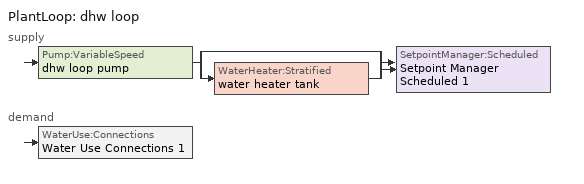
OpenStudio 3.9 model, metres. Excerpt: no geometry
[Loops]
PlantLoop 'dhw loop'
 supply: Pump:VariableSpeed 'dhw loop pump' > split
  | bypass
  | WaterHeater:Stratified 'water heater tank'
  join > SetpointManager:Scheduled 'Setpoint Manager Scheduled 1'
 demand: WaterUse:Connections 'Water Use Connections 1'
[Sizing:Zone]
conditioned space: Zone Cooling Design Supply Air Temperature Input Method=SupplyAirTemperature; Zone Cooling Design Supply Air Temperature {C}=14; Zone Cooling Design Supply Air Temperature Difference {deltaC}=11.11; Zone Heating Design Supply Air Temperature Input Method=SupplyAirTemperature; Zone Heating Design Supply Air Temperature {C}=40; Zone Heating Design Supply Air Temperature Difference {deltaC}=11.11; Zone Cooling Design Supply Air Humidity Ratio {kg-H2O/kg-air}=0.0085; Zone Heating Design Supply Air Humidity Ratio {kg-H2O/kg-air}=0.008; Cooling Design Air Flow Method=DesignDay; Heating Design Air Flow Method=DesignDay; Account for Dedicated Outdoor Air System=No; Dedicated Outdoor Air System Control Strategy=NeutralSupplyAir; Dedicated Outdoor Air Low Setpoint Temperature for Design {C}=autosize; Dedicated Outdoor Air High Setpoint Temperature for Design {C}=autosize; Zone Load Sizing Method=Sensible Load Only No Latent Load; Zone Latent Cooling Design Supply Air Humidity Ratio Input Method=HumidityRatioDifference; Zone Cooling Design Supply Air Humidity Ratio Difference {kgWater/kgDryAir}=0.005; Zone Latent Heating Design Supply Air Humidity Ratio Input Method=HumidityRatioDifference; Zone Humidification Design Supply Air Humidity Ratio Difference {kgWater/kgDryAir}=0.005; Sizing Option=Coincident
[Zone equipment]
conditioned space: unit heater unitary system
[Coil:Heating:Gas]
unit heater htg coil: Availability Schedule=Always On Discrete; Gas Burner Efficiency=0.6; Nominal Capacity {W}=10212.1; On Cycle Parasitic Electric Load {W}=0; Off Cycle Parasitic Gas Load {W}=0; Fuel Type=OtherFuel1
[Fan:SystemModel] Availability Schedule=Always On Discrete; Speed Control Method=Discrete; Electric Power Minimum Flow Rate Fraction=0.2; Design Pressure Rise {Pa}=500; Motor Efficiency=1; Motor In Air Stream Fraction=1; Design Electric Power Consumption {W}=autosize; Design Power Sizing Method=PowerPerFlow; Electric Power Per Unit Flow Rate Per Unit Pressure {W-s/m3-Pa}=1.66667; Fan Total Efficiency=0.7; Motor Loss Radiative Fraction=0
Name | Design Maximum Air Flow Rate {m3/s} | Electric Power Per Unit Flow Rate {W/(m3/s)} | Speed Flow Fraction 1 | Speed Electric Power Fraction 1
unit heater supply fan | 0.479499 | 1e-06 | 1 | 1
water heater fan | 0.0854225 | 97.8923
[EnergyManagementSystem:Sensor]
Name | Output Variable or Output Meter Index Key | Output Variable or Output Meter
unit_heater_supply_fan_s | unit heater supply fan | Fan Electricity Energy
unit_heater_htg_coil_s | unit heater htg coil | Heating Coil Heating Energy
water_heater_tl | water heater tank | Water Heater Heat Loss Rate
water_heater_sens_cool | water heater coil | Cooling Coil Sensible Cooling Rate
water_heater_lat_cool | water heater coil | Cooling Coil Latent Cooling Rate
water_heater_fan_pwr; water_heater_fan_energy | water heater fan | Fan Electricity Rate
water_heater_tank_energy | water heater tank | Water Heater Electricity Rate
water_heater_coil_energy | water heater coil | Cooling Coil Water Heating Electricity Rate
water_heater_tank_on_cycle_parasitic | water heater tank | Water Heater On Cycle Parasitic Electricity Rate
water_heater_tank_off_cycle_parasitic | water heater tank | Water Heater Off Cycle Parasitic Electricity Rate
fridge_tin_s; tin_s; tin_s_1 | conditioned space | Zone Mean Air Temperature
win_s | conditioned space | Zone Air Humidity Ratio
tout_s | conditioned space | Zone Outdoor Air Drybulb Temperature
soc_sensor | Vehicle1 li ion | Electric Storage Charge Fraction
conditioned_space_htg_unmet_s | conditioned space | Zone Heating Setpoint Not Met Time
conditioned_space_clg_unmet_s | conditioned space | Zone Cooling Setpoint Not Met Time
[EnergyManagementSystem:Program]
total_loads_program: Set loads_htg_tot = 0; Set loads_clg_tot = 0; If htg_load_cond > 0; Set loads_htg_tot = loads_htg_tot + (htg_load_cond - clg_load_cond) * 1.0; EndIf; Set loads_htg_tot = (@Max loads_htg_tot 0); If clg_load_cond > 0; Set loads_clg_tot = loads_clg_tot + (clg_load_cond - htg_load_cond) * 0.0; EndIf; Set loads_clg_tot = (@Max loads_clg_tot 0)
component_loads_program: Set loads_htg_walls = 0; Set loads_htg_rim_joists = 0; Set loads_htg_foundation_walls = 0; Set loads_htg_floors = 0; Set loads_htg_slabs = 0; Set loads_htg_ceilings = 0; Set loads_htg_roofs = 0; Set loads_htg_windows_conduction = 0; Set loads_htg_windows_solar = 0; Set loads_htg_doors = 0; Set loads_htg_skylights_conduction = 0; Set loads_htg_skylights_solar = 0; Set loads_htg_internal_mass = 0; Set loads_htg_intgains = 0; Set loads_htg_lighting = 0; Set loads_htg_infil = 0; Set loads_htg_mechvent = 0; Set loads_htg_natvent = 0; Set loads_htg_whf = 0; Set loads_htg_ducts = 0; Set loads_clg_walls = 0; Set loads_clg_rim_joists = 0; Set loads_clg_foundation_walls = 0; Set loads_clg_floors = 0; Set loads_clg_slabs = 0; Set loads_clg_ceilings = 0; Set loads_clg_roofs = 0; Set loads_clg_windows_conduction = 0; Set loads_clg_windows_solar = 0; Set loads_clg_doors = 0; Set loads_clg_skylights_conduction = 0; Set loads_clg_skylights_solar = 0; Set loads_clg_internal_mass = 0; Set loads_clg_intgains = 0; Set loads_clg_lighting = 0; Set loads_clg_infil = 0; Set loads_clg_mechvent = 0; Set loads_clg_natvent = 0; Set loads_clg_whf = 0; Set loads_clg_ducts = 0; Set hr_walls = 0; Set hr_walls = hr_walls + s_conv_2 + s_ig_2 + s_sol_2 + s_lgt_2 + s_surf_2; Set hr_walls = hr_walls + s_conv_3 + s_ig_3 + s_sol_3 + s_lgt_3 + s_surf_3; Set hr_walls = hr_walls + s_conv_4 + s_ig_4 + s_sol_4 + s_lgt_4 + s_surf_4; Set hr_walls = hr_walls + s_conv_5 + s_ig_5 + s_sol_5 + s_lgt_5 + s_surf_5; Set hr_walls = hr_walls + s_conv_6 + s_ig_6 + s_sol_6 + s_lgt_6 + s_surf_6; Set hr_walls = hr_walls + s_conv_7 + s_ig_7 + s_sol_7 + s_lgt_7 + s_surf_7; Set hr_rim_joists = 0; Set hr_foundation_walls = 0; Set hr_floors = 0; Set hr_floors = hr_floors + s_conv + s_ig + s_sol + s_lgt + s_surf; Set hr_slabs = 0; Set hr_ceilings = 0; Set hr_roofs = 0; Set hr_roofs = hr_roofs + s_conv_1 + s_ig_1 + s_sol_1 + s_lgt_1 + s_surf_1; Set hr_windows_conduction = 0; Set hr_windows_conduction = hr_windows_conduction + ss_conv_1; Set hr_windows_conduction = hr_windows_conduction + ss_ig_1; Set hr_windows_conduction = hr_windows_conduction + ss_surf_1; Set hr_windows_conduction = hr_windows_conduction + ss_conv_2; Set hr_windows_conduction = hr_windows_conduction + ss_ig_2; Set hr_windows_conduction = hr_windows_conduction + ss_surf_2; Set hr_windows_conduction = hr_windows_conduction + ss_conv_3; Set hr_windows_conduction = hr_windows_conduction + ss_ig_3; Set hr_windows_conduction = hr_windows_conduction + ss_surf_3; Set hr_windows_conduction = hr_windows_conduction + ss_conv_4; Set hr_windows_conduction = hr_windows_conduction + ss_ig_4; Set hr_windows_conduction = hr_windows_conduction + ss_surf_4; Set hr_windows_solar = 0; Set hr_windows_solar = hr_windows_solar - ss_trans_in * ZoneTimestep * 3600 + ss_back_out * ZoneTimestep * 3600 + ss_trans_out * ZoneTimestep * 3600; Set hr_windows_solar = hr_windows_solar - ss_trans_in_1 * ZoneTimestep * 3600 + ss_back_out_1 * ZoneTimestep * 3600 + ss_trans_out_1 * ZoneTimestep * 3600; Set hr_windows_solar = hr_windows_solar - ss_trans_in_2 * ZoneTimestep * 3600 + ss_back_out_2 * ZoneTimestep * 3600 + ss_trans_out_2 * ZoneTimestep * 3600; Set hr_windows_solar = hr_windows_solar - ss_trans_in_3 * ZoneTimestep * 3600 + ss_back_out_3 * ZoneTimestep * 3600 + ss_trans_out_3 * ZoneTimestep * 3600; Set hr_doors = 0; Set hr_doors = hr_doors + ss_sol; Set hr_doors = hr_doors + ss_lgt; Set hr_doors = hr_doors + ss_conv; Set hr_doors = hr_doors + ss_ig; Set hr_doors = hr_doors + ss_surf; Set hr_skylights_conduction = 0; Set hr_skylights_solar = 0; Set hr_internal_mass = 0; Set hr_internal_mass = hr_internal_mass + im_conv + im_ig + im_sol + im_lgt + im_surf; Set hr_internal_mass = hr_internal_mass + im_conv_1 + im_ig_1 + im_sol_1 + im_lgt_1 + im_surf_1; Set hr_intgains = 0; Set hr_intgains = hr_intgains - ig_ee_conv - ig_ee_rad - ig_ee_conv_1 - ig_ee_rad_1 - ig_ee_conv_2 - ig_ee_rad_2 - ig_ee_conv_3 - ig_ee_rad_3 - ig_ee_conv_4 - ig_ee_rad_4 - ig_ee_conv_5 - ig_ee_rad_5 - ig_ee_conv_6 - ig_ee_rad_6 - ig_ee_conv_7 - ig_ee_rad_7 - ig_ee_conv_8 - ig_ee_rad_8 - ig_oe_conv - ig_oe_rad - ig_oe_conv_1 - ig_oe_rad_1 - ig_oe_conv_2 - ig_oe_rad_2 - ig_oe_conv_3 - ig_oe_rad_3 - ig_ppl_conv - ig_ppl_rad; Set hr_lighting = 0; Set hr_lighting = hr_lighting - ig_lgt_conv - ig_lgt_rad - ig_lgt_vis; Set hr_infil = 0; Set hr_infil = hr_infil - airflow_gain + airflow_loss; Set hr_natvent = 0; Set hr_natvent = hr_natvent - airflow_gain_1 + airflow_loss_1; Set hr_whf = 0; Set hr_whf = hr_whf - airflow_gain_2 + airflow_loss_2; Set hr_mechvent = 0; Set hr_mechvent = hr_mechvent - mv_conv - mv_rad - mv_conv_1 - mv_rad_1 - mv_conv_2 - mv_rad_2 - mv_conv_3 - mv_rad_3 - mv_conv_4 - mv_rad_4 - mv_conv_5 - mv_rad_5; Set hr_ducts = 0; Set htg_mode = 0; Set clg_mode = 0; If (htg_load_cond > 0); Set htg_mode = 1.0; ElseIf (clg_load_cond > 0); Set clg_mode = 0.0; Else; Set htg_season = 0; Set clg_season = 0; If ((DayOfYear >= 1) && (DayOfYear <= 365)); Set clg_season = 1; EndIf; If ((DayOfYear >= 1) && (DayOfYear <= 365)); Set htg_season = 1; EndIf; If ((airflow_gain_1 <> 0) || (airflow_loss_1 <> 0)) && (clg_season == 1); Set clg_mode = 0.0; ElseIf ((airflow_gain_2 <> 0) || (airflow_loss_2 <> 0)) && (clg_season == 1); Set clg_mode = 0.0; Else; Set Tmid_setpoint = (htg_sp_s_1 + clg_sp_s_1) / 2; If (tin_s_1 > Tmid_setpoint) && (clg_season == 1); Set clg_mode = 0.0; ElseIf (tin_s_1 < Tmid_setpoint) && (htg_season == 1); Set htg_mode = 1.0; EndIf; EndIf; EndIf; Set loads_htg_walls = loads_htg_walls + (hr_walls * htg_mode * 1); Set loads_htg_rim_joists = loads_htg_rim_joists + (hr_rim_joists * htg_mode * 1); Set loads_htg_foundation_walls = loads_htg_foundation_walls + (hr_foundation_walls * htg_mode * 1); Set loads_htg_floors = loads_htg_floors + (hr_floors * htg_mode * 1); Set loads_htg_slabs = loads_htg_slabs + (hr_slabs * htg_mode * 1); Set loads_htg_ceilings = loads_htg_ceilings + (hr_ceilings * htg_mode * 1); Set loads_htg_roofs = loads_htg_roofs + (hr_roofs * htg_mode * 1); Set loads_htg_windows_conduction = loads_htg_windows_conduction + (hr_windows_conduction * htg_mode * 1); Set loads_htg_windows_solar = loads_htg_windows_solar + (hr_windows_solar * htg_mode * 1); Set loads_htg_doors = loads_htg_doors + (hr_doors * htg_mode * 1); Set loads_htg_skylights_conduction = loads_htg_skylights_conduction + (hr_skylights_conduction * htg_mode * 1); Set loads_htg_skylights_solar = loads_htg_skylights_solar + (hr_skylights_solar * htg_mode * 1); Set loads_htg_internal_mass = loads_htg_internal_mass + (hr_internal_mass * htg_mode * 1); Set loads_htg_intgains = loads_htg_intgains + (hr_intgains * htg_mode * 1); Set loads_htg_lighting = loads_htg_lighting + (hr_lighting * htg_mode * 1); Set loads_htg_infil = loads_htg_infil + (hr_infil * htg_mode * 1); Set loads_htg_mechvent = loads_htg_mechvent + (hr_mechvent * htg_mode * 1); Set loads_htg_natvent = loads_htg_natvent + (hr_natvent * htg_mode * 1); Set loads_htg_whf = loads_htg_whf + (hr_whf * htg_mode * 1); Set loads_htg_ducts = loads_htg_ducts + (hr_ducts * htg_mode * 1); Set loads_clg_walls = loads_clg_walls + (-hr_walls * clg_mode * 1); Set loads_clg_rim_joists = loads_clg_rim_joists + (-hr_rim_joists * clg_mode * 1); Set loads_clg_foundation_walls = loads_clg_foundation_walls + (-hr_foundation_walls * clg_mode * 1); Set loads_clg_floors = loads_clg_floors + (-hr_floors * clg_mode * 1); Set loads_clg_slabs = loads_clg_slabs + (-hr_slabs * clg_mode * 1); Set loads_clg_ceilings = loads_clg_ceilings + (-hr_ceilings * clg_mode * 1); Set loads_clg_roofs = loads_clg_roofs + (-hr_roofs * clg_mode * 1); Set loads_clg_windows_conduction = loads_clg_windows_conduction + (-hr_windows_conduction * clg_mode * 1); Set loads_clg_windows_solar = loads_clg_windows_solar + (-hr_windows_solar * clg_mode * 1); Set loads_clg_doors = loads_clg_doors + (-hr_doors * clg_mode * 1); Set loads_clg_skylights_conduction = loads_clg_skylights_conduction + (-hr_skylights_conduction * clg_mode * 1); Set loads_clg_skylights_solar = loads_clg_skylights_solar + (-hr_skylights_solar * clg_mode * 1); Set loads_clg_internal_mass = loads_clg_internal_mass + (-hr_internal_mass * clg_mode * 1); Set loads_clg_intgains = loads_clg_intgains + (-hr_intgains * clg_mode * 1); Set loads_clg_lighting = loads_clg_lighting + (-hr_lighting * clg_mode * 1); Set loads_clg_infil = loads_clg_infil + (-hr_infil * clg_mode * 1); Set loads_clg_mechvent = loads_clg_mechvent + (-hr_mechvent * clg_mode * 1); Set loads_clg_natvent = loads_clg_natvent + (-hr_natvent * clg_mode * 1); Set loads_clg_whf = loads_clg_whf + (-hr_whf * clg_mode * 1); Set loads_clg_ducts = loads_clg_ducts + (-hr_ducts * clg_mode * 1)
total_airflows_program: Set total_infil_flow_rate = 0; Set total_mechvent_flow_rate = 0; Set total_natvent_flow_rate = 0; Set total_whf_flow_rate = 0; Set total_infil_flow_rate = total_infil_flow_rate + (infil_program_Qinf * 1); Set total_mechvent_flow_rate = total_mechvent_flow_rate + (infil_program_Qfan * 1); Set total_natvent_flow_rate = total_natvent_flow_rate + (natural_vent_program_Qnv * 1); Set total_whf_flow_rate = total_whf_flow_rate + (natural_vent_program_Qwhf * 1)
[EnergyManagementSystem:ProgramCallingManager]
unit_heater_supply_fan_disaggregate_program_calling_manager: EndOfSystemTimestepBeforeHVACReporting; unit_heater_supply_fan_disaggregate_program
water_heater_ProgramManager: InsideHVACSystemIterationLoop; water_heater_Control; water_heater_InletAir
water_heater_hpwh_EC_adj_ProgramManager: EndOfSystemTimestepBeforeHVACReporting; water_heater_hpwh_EC_adj
fridge_schedule_program_calling_manager: BeginZoneTimestepAfterInitHeatBalance; fridge_schedule_program
natural_vent_program_calling_manager: BeginZoneTimestepAfterInitHeatBalance; natural_vent_program
infil_program_calling_manager: BeginZoneTimestepAfterInitHeatBalance; infil_program
ev_discharge_pcm: BeginTimestepBeforePredictor; ev_discharge_program
unmet_hours_program_calling_manager: EndOfZoneTimestepBeforeZoneReporting; unmet_hours_program
total_loads_program_calling_manager: EndOfZoneTimestepAfterZoneReporting; total_loads_program
component_loads_program_calling_manager: EndOfZoneTimestepAfterZoneReporting; component_loads_program
total_airflows_program_calling_manager: EndOfZoneTimestepAfterZoneReporting; total_airflows_program
[EnergyManagementSystem:OutputVariable] Type of Data in Variable=Summed; Update Frequency=SystemTimestep
Name | EMS Variable | EMS Program or Subroutine | Units
unit heater supply fan disaggregate htg primary | unit_heater_supply_fan_primary_htg | unit_heater_supply_fan_disaggregate_program | J
unmet_driving_hours | unmet_driving_hours | ev_discharge_program | hr
[AirLoopHVAC:UnitarySystem]
unit heater unitary system: Control Type=Load; Controlling Zone or Thermostat Location=conditioned space; Dehumidification Control Type=None; Availability Schedule=Always On Discrete; Supply Fan=unit heater supply fan; Fan Placement=BlowThrough; Supply Air Fan Operating Mode Schedule=unit heater auto fan schedule; Heating Coil=unit heater htg coil; DX Heating Coil Sizing Ratio=1; Use DOAS DX Cooling Coil=No; DOAS DX Cooling Coil Leaving Minimum Air Temperature {C}=2; Latent Load Control=SensibleOnlyLoadControl; Supply Air Flow Rate Method During Cooling Operation=SupplyAirFlowRate; Supply Air Flow Rate During Cooling Operation {m3/s}=0; Supply Air Flow Rate Method During Heating Operation=SupplyAirFlowRate; Supply Air Flow Rate During Heating Operation {m3/s}=0.479499; Supply Air Flow Rate Method When No Cooling or Heating is Required=SupplyAirFlowRate; Supply Air Flow Rate When No Cooling or Heating is Required {m3/s}=0; No Load Supply Air Flow Rate Control Set To Low Speed=Yes; Maximum Supply Air Temperature {C}=48.8889; Maximum Outdoor Dry-Bulb Temperature for Supplemental Heater Operation {C}=21; Ancilliary On-Cycle Electric Power {W}=0; Ancilliary Off-Cycle Electric Power {W}=0
[External:File]
External File 1: File=in.schedules.csv
[ElectricEquipment:Definition] Design Level Calculation Method=EquipmentLevel
Name | Design Level {W} | Fraction Latent | Fraction Radiant | Fraction Lost
clothes washer | 944.495 | 0.03 | 0.162 | 0.7
dishwasher | 1316.13 | 0.3 | 0.18 | 0.4
[PlantLoop]
dhw loop: Fluid Type=Water; Glycol Concentration=0; Maximum Loop Flow Rate {m3/s}=0.01; Plant Loop Volume {m3}=0.003; Load Distribution Scheme=Optimal
[Sizing:Plant]
dhw loop: Loop Type=Heating; Design Loop Exit Temperature {C}=51.6667; Loop Design Temperature Difference {deltaC}=5.55556; Sizing Option=NonCoincident; Zone Timesteps in Averaging Window=1; Coincident Sizing Factor Mode=None
[Pump:VariableSpeed]
dhw loop pump: Rated Flow Rate {m3/s}=0.01; Rated Pump Head {Pa}=1; Rated Power Consumption {W}=0; Motor Efficiency=0.85; Fraction of Motor Inefficiencies to Fluid Stream=0; Coefficient 1 of the Part Load Performance Curve=0; Coefficient 2 of the Part Load Performance Curve=1; Coefficient 3 of the Part Load Performance Curve=0; Coefficient 4 of the Part Load Performance Curve=0; Minimum Flow Rate {m3/s}=0; Pump Control Type=Intermittent; Skin Loss Radiative Fraction=0.5; Design Power Sizing Method=PowerPerFlowPerPressure; Design Electric Power per Unit Flow Rate {W/(m3/s)}=348701.1; Design Shaft Power per Unit Flow Rate per Unit Head {W-s/m3-Pa}=1.28205; Design Minimum Flow Rate Fraction=0
[SetpointManager:Scheduled]
Setpoint Manager Scheduled 1: Control Variable=Temperature; Schedule=dhw temp
[Coil:WaterHeating:AirToWaterHeatPump:Wrapped]
water heater coil: Rated Heating Capacity {W}=2110.99; Rated COP {W/W}=4.222255; Rated Sensible Heat Ratio=0.88; Rated Evaporator Inlet Air Dry-Bulb Temperature {C}=19.7222; Rated Evaporator Inlet Air Wet-Bulb Temperature {C}=13.561; Rated Condenser Water Temperature {C}=48.89; Rated Evaporator Air Flow Rate {m3/s}=0.0854225; Evaporator Fan Power Included in Rated COP=Yes; Crankcase Heater Capacity {W}=0; Maximum Ambient Temperature for Crankcase Heater Operation {C}=0; Evaporator Air Temperature Type for Curve Objects=WetBulbTemperature; Heating Capacity Function of Temperature Curve=HPWH-Cap-fT; Heating Capacity Function of Air Flow Fraction Curve=HPWH-Htg-Cap-FF; Heating COP Function of Temperature Curve=HPWH-COP-fT; Heating COP Function of Air Flow Fraction Curve=HPWH-Htg-COP-FF; Part Load Fraction Correlation Curve=HPWH-COP-fPLR
[WaterHeater:Stratified]
water heater tank: Tank Volume {m3}=0.224853; Tank Height {m}=1.3343; Tank Shape=VerticalCylinder; Maximum Temperature Limit {C}=90; Heater Priority Control=MasterSlave; Heater 1 Setpoint Temperature Schedule=water heater TopElementSetpoint; Heater 1 Deadband Temperature Difference {deltaC}=18.5; Heater 1 Capacity {W}=4500.11; Heater 1 Height {m}=1.05632; Heater 2 Setpoint Temperature Schedule=water heater BottomElementSetpoint; Heater 2 Deadband Temperature Difference {deltaC}=3.89; Heater 2 Capacity {W}=4500.11; Heater 2 Height {m}=0.277979; Heater Fuel Type=Electricity; Heater Thermal Efficiency=1; Off Cycle Parasitic Fuel Consumption Rate {W}=3; Off Cycle Parasitic Fuel Type=Electricity; Off Cycle Parasitic Heat Fraction to Tank=0; Off Cycle Parasitic Height {m}=0; On Cycle Parasitic Fuel Consumption Rate {W}=3; On Cycle Parasitic Fuel Type=Electricity; On Cycle Parasitic Heat Fraction to Tank=0; On Cycle Parasitic Height {m}=0; Ambient Temperature Indicator=Schedule; Ambient Temperature Schedule=water heater Tamb act; Uniform Skin Loss Coefficient per Unit Area to Ambient Temperature {W/m2-K}=0.925959; Skin Loss Fraction to Zone=1; Off Cycle Flue Loss Coefficient to Ambient Temperature {W/K}=0; Off Cycle Flue Loss Fraction to Zone=1; Use Side Effectiveness=1; Use Side Inlet Height {m}=0; Use Side Outlet Height {m}=autocalculate; Source Side Effectiveness=1; Source Side Inlet Height {m}=0; Source Side Outlet Height {m}=0; Inlet Mode=Fixed; Use Side Design Flow Rate {m3/s}=0.00374132; Source Side Design Flow Rate {m3/s}=0; Indirect Water Heating Recovery Time {hr}=1.5; Number of Nodes=6; Additional Destratification Conductivity {W/m-K}=0; Node 1 Additional Loss Coefficient {W/m2-K}=0; Node 2 Additional Loss Coefficient {W/m2-K}=0; Node 3 Additional Loss Coefficient {W/m2-K}=0; Node 4 Additional Loss Coefficient {W/m2-K}=0; Node 5 Additional Loss Coefficient {W/m2-K}=0; Node 6 Additional Loss Coefficient {W/m2-K}=0; Node 7 Additional Loss Coefficient {W/m2-K}=0; Node 8 Additional Loss Coefficient {W/m2-K}=0; Node 9 Additional Loss Coefficient {W/m2-K}=0; Node 10 Additional Loss Coefficient {W/m2-K}=0; Node 11 Additional Loss Coefficient {W/m2-K}=0; Node 12 Additional Loss Coefficient {W/m2-K}=0
[WaterHeater:Sizing]
water heater tank: Design Mode=PeakDraw; Time Storage Can Meet Peak Draw {hr}=0.538503; Time for Tank Recovery {hr}=0; Nominal Tank Volume for Autosizing Plant Connections {m3}=1
[WaterHeater:HeatPump:WrappedCondenser]
water heater hpwh: Compressor Setpoint Temperature Schedule=water heater setpoint; Dead Band Temperature Difference {deltaC}=3.89; Condenser Bottom Location {m}=0.0555958; Condenser Top Location {m}=0.722746; Evaporator Air Flow Rate {m3/s}=0.0854225; Inlet Air Configuration=Schedule; Inlet Air Temperature Schedule=water heater Tamb act; Inlet Air Humidity Schedule=water heater RHamb act; Tank=water heater tank; DX Coil=water heater coil; Minimum Inlet Air Temperature for Compressor Operation {C}=5.55556; Maximum Inlet Air Temperature for Compressor Operation {C}=48.8889; Compressor Location=Schedule; Compressor Ambient Temperature Schedule=water heater Tamb act; Fan=water heater fan; Fan Placement=DrawThrough; On Cycle Parasitic Electric Load {W}=0; Off Cycle Parasitic Electric Load {W}=0; Parasitic Heat Rejection Location=Outdoors; Inlet Air Mixer Schedule=Always On Discrete; Tank Element Control Logic=MutuallyExclusive; Control Sensor 1 Height In Stratified Tank {m}=1.05632; Control Sensor 1 Weight=0.75; Control Sensor 2 Height In Stratified Tank {m}=0.389171
[EnergyManagementSystem:Actuator]
Name | Actuated Component | Actuated Component Type | Actuated Component Control Type
water_heater_Tamb_act | water heater Tamb act | Schedule:Constant | Schedule Value
water_heater_RHamb_act | water heater RHamb act | Schedule:Constant | Schedule Value
water_heater_LESchedOverride | water heater BottomElementSetpoint | Schedule:Constant | Schedule Value
water_heater_UESchedOverride | water heater TopElementSetpoint | Schedule:Constant | Schedule Value
water_heater_HPWHSchedOverride | water heater setpoint | Schedule:Constant | Schedule Value
fridge_schedule_act | fridge schedule | Schedule:Constant | Schedule Value
natural_vent_flow_act | natural vent flow | Zone Infiltration | Air Exchange Flow Rate
whole_house_fan_flow_act | whole house fan flow | Zone Infiltration | Air Exchange Flow Rate
infil_flow_act | infil flow | Zone Infiltration | Air Exchange Flow Rate
battery_discharge_power_act | Vehicle1 elec load center dist | Electrical Storage | Power Draw Rate
battery_charge_power_act | Vehicle1 elec load center dist | Electrical Storage | Power Charge Rate
[WaterUse:Connections]
Water Use Connections 1: Drain Water Heat Exchanger Type=None; Drain Water Heat Exchanger Destination=Plant; Water Use Equipment Name 1=dhw fixtures; Water Use Equipment Name 2=dhw distribution waste; Water Use Equipment Name 3=clothes washer; Water Use Equipment Name 4=dishwasher
[WaterUse:Equipment:Definition]
Name | Peak Flow Rate {m3/s} | Target Temperature Schedule
dhw fixtures | 2.05896e-05 | mixed water temperature schedule
dhw distribution waste | 1.07138e-05 | mixed water temperature schedule
clothes washer | 2.46466e-05
dishwasher | 8.95837e-06
[WaterUse:Equipment]
Name | Water Use Equipment Definition | Flow Rate Fraction Schedule
dhw fixtures | dhw fixtures | hot_water_fixtures
dhw distribution waste | dhw distribution waste | hot_water_fixtures
clothes washer | clothes washer | hot_water_clothes_washer
dishwasher | dishwasher | hot_water_dishwasher
[ElectricLoadCenter:Storage:LiIonNMCBattery]
Vehicle1 li ion: Availability Schedule=Always On Discrete; Radiative Fraction=0; Lifetime Model=None; Number of Cells in Series=15; Number of Strings in Parallel=652; Initial Fractional State of Charge=0.95; DC to DC Charging Efficiency=1; Battery Mass {kg}=1035.54; Battery Surface Area {m2}=6.79322; Battery Specific Heat Capacity {J/kg-K}=1500; Heat Transfer Coefficient Between Battery and Ambient {W/m2-K}=7.5; Fully Charged Cell Voltage {V}=3.342; Cell Voltage at End of Exponential Zone {V}=3.342; Cell Voltage at End of Nominal Zone {V}=3.342; Default Nominal Cell Voltage {V}=3.342; Fully Charged Cell Capacity {Ah}=3.2; Fraction of Cell Capacity Removed at the End of Exponential Zone=0.8075; Fraction of Cell Capacity Removed at the End of Nominal Zone=0.976875; Charge Rate at Which Voltage vs Capacity Curve Was Generated=1; Battery Cell Internal Electrical Resistance {ohms}=0.002
[ElectricLoadCenter:Distribution]
Vehicle1 elec load center dist: Electrical Buss Type=AlternatingCurrentWithStorage; Electrical Storage Object=Vehicle1 li ion; Storage Operation Scheme=TrackChargeDischargeSchedules; Storage Converter Object=Vehicle1 li ion converter; Maximum Storage State of Charge Fraction=0.95; Minimum Storage State of Charge Fraction=0.15; Design Storage Control Charge Power {W}=5690; Storage Charge Power Fraction Schedule=electric_vehicle_charging; Design Storage Control Discharge Power {W}=13806.9; Storage Discharge Power Fraction Schedule=electric_vehicle_discharging
[ElectricLoadCenter:Storage:Converter]
Vehicle1 li ion converter: Power Conversion Efficiency Method=SimpleFixed; Simple Fixed Efficiency=1
[Schedule:Constant]
Name | Value
Always On Discrete | 1
unit heater auto fan schedule; water heater TopElementSetpoint; water heater BottomElementSetpoint; fridge schedule | 0
dhw temp; water heater setpoint | 51.6667
water heater Tamb act | 23
water heater RHamb act | 0.5
mixed water temperature schedule | 40.5556
[Schedule:File] External File=External File 1; Rows to Skip at Top=1; Number of Hours of Data=8760; Interpolate to Timestep=Yes; Minutes per Item=15; Translate File With Relative Path=Yes
Name | Column Number
dishwasher | 8
hot_water_fixtures | 13
hot_water_clothes_washer | 9
hot_water_dishwasher | 7
electric_vehicle_charging | 14
electric_vehicle_discharging | 15
[Curve:Biquadratic] Minimum Value of x=0; Maximum Value of x=100; Minimum Value of y=0; Maximum Value of y=100
Name | Coefficient1 Constant | Coefficient2 x | Coefficient3 x**2 | Coefficient4 y | Coefficient5 y**2 | Coefficient6 x*y
HPWH-Cap-fT | 0.563 | 0.0437 | 3.9e-05 | 0.0055 | -0.000148 | -0.000145
HPWH-COP-fT | 1.1332 | 0.063 | -9.79e-05 | -0.00972 | -2.14e-05 | -0.000686
[Curve:Cubic] Coefficient1 Constant=1; Coefficient2 x=0; Coefficient3 x**2=0; Coefficient4 x**3=0; Minimum Value of x=0
Name | Maximum Value of x
HPWH-Htg-Cap-FF; HPWH-Htg-COP-FF | 100
HPWH-COP-fPLR | 1
